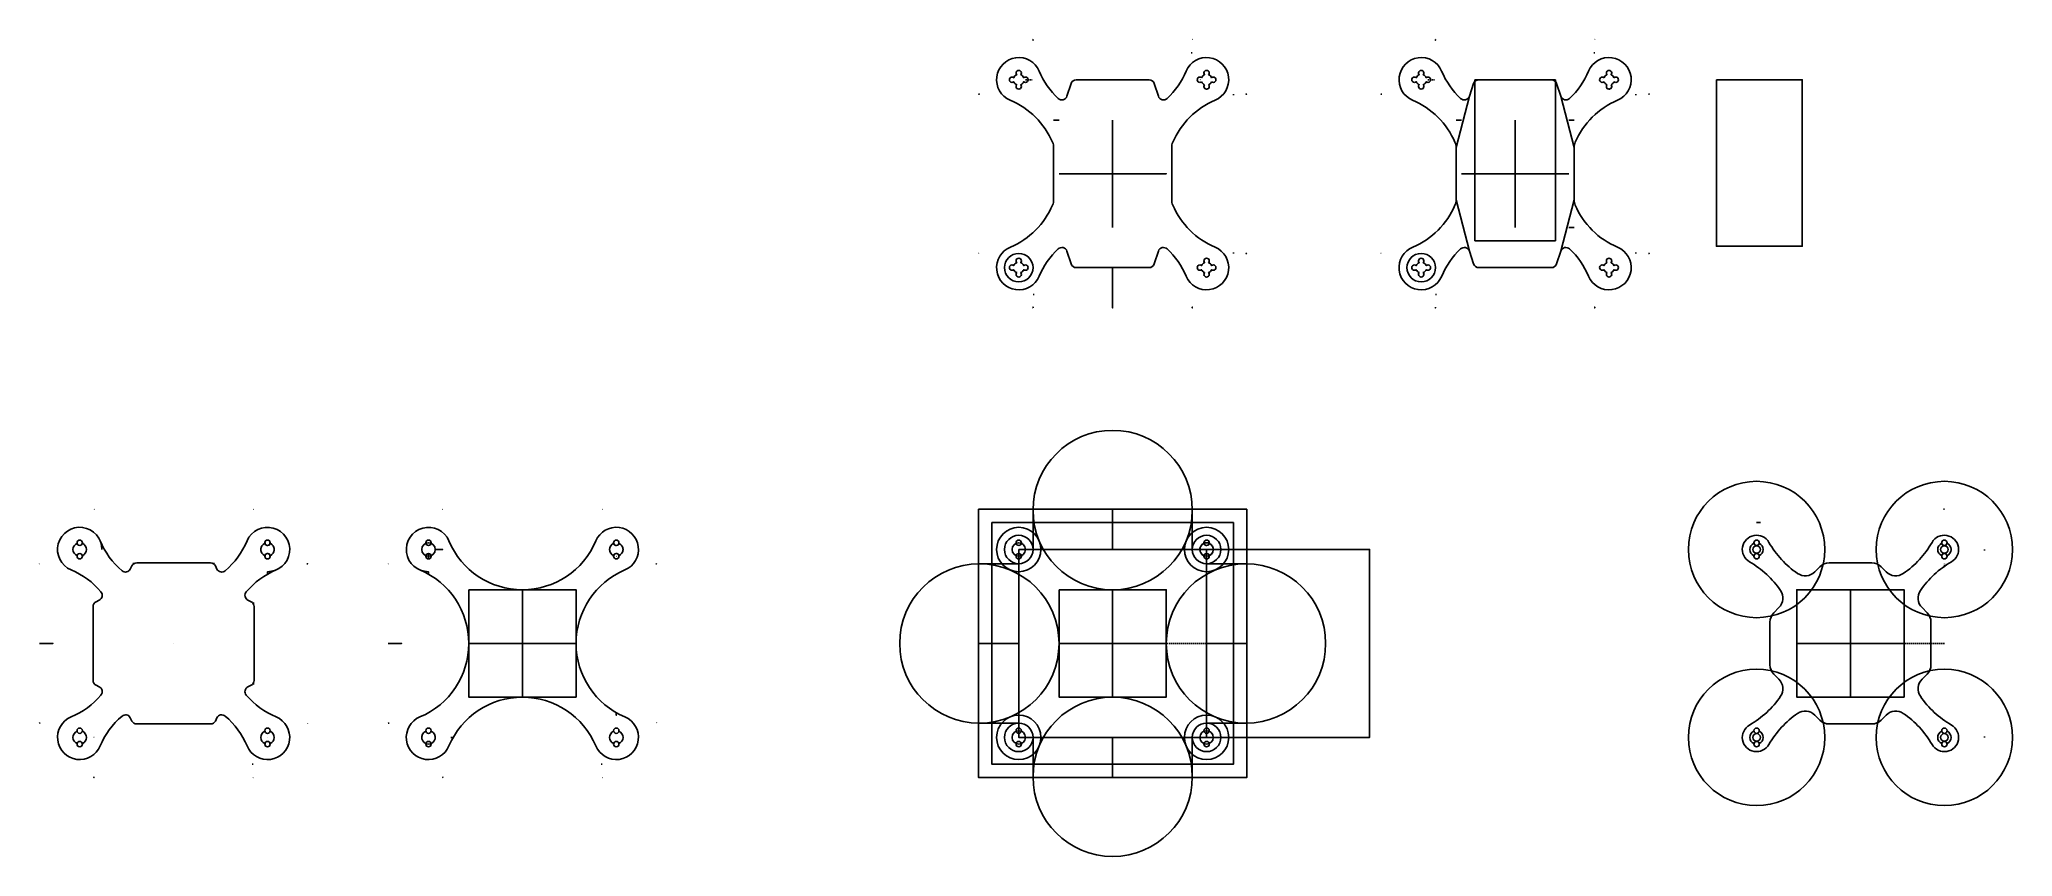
# Model space of a CAD drawing. Header units: millimetres. Extents: x -300 to 435, y -29 to 275.
import ezdxf

# ---------------------------------------------------------------- set-up
doc = ezdxf.new("R2010")
doc.units = ezdxf.units.MM
doc.linetypes.add('DASHED', pattern=[0.75, 0.5, -0.25])
doc.layers.get('0').update_dxf_attribs({"linetype": 'CONTINUOUS'})

msp = doc.modelspace()

# ---------------------------------------------------------------- linework, layer by layer
for p, q in [((70.31128874149275, 275), (70.31292073122664, 275)), ((220.31128874149275, 275), (220.31292073122665, 275)), ((129.3161314454237, 270), (129.68871125850725, 270)), ((279.31613144542376, 270), (279.6887112585073, 270)), ((82.95396541776353, 253.86189318221213), (84.54415260910537, 258.6324554493352)), ((86.44151923277255, 260), (100.00000072643178, 260)), ((86.44151923277255, 260), (100, 260)), ((115.45584977841871, 258.6324553369502), (117.04603609586741, 253.86189474960577)), ((132.49999795109002, 260), (132.49999795109002, 260)), ((232.95396541776356, 253.86189318221213), (234.54415260910537, 258.6324554493352)), ((250.00000117503123, 260), (235.00000117503123, 260)), ((235.00000117503123, 260), (235.00000117503123, 200)), ((236.44151923277258, 260), (263.55848311728994, 260.00000000000006)), ((250.00000117503123, 260), (265.00000117503123, 260)), ((265.00000117503123, 260), (265.00000117503123, 200)), ((265.4558497784187, 258.6324553369502), (267.0460360958674, 253.86189474960577)), ((282.49999795109005, 260), (282.49999795109005, 260)), ((50, 254.6870792535391), (50, 254.68871125850725)), ((145, 254.68871125850725), (145, 254.3161314454237)), ((150, 254.68871125850725), (150, 254.6870792687734)), ((200.31129019435613, 254.68871125850725), (200, 254.68871125850725)), ((295, 254.68871125850725), (295, 254.3161314454237)), ((300, 254.68871125850725), (300, 254.6870792687734)), ((80.00000145286347, 245.0000005239177), (78.00000116229057, 245.0000005239177)), ((100.00000145286347, 245.0000005239177), (100.00000145286347, 205.0000005239177)), ((230.0000014528635, 245.0000005239177), (228.00000116229057, 245.0000005239177)), ((250.0000014528635, 245.0000005239177), (250.0000014528635, 205.0000005239177)), ((270.0000014528635, 245.0000005239177), (272.00000181794167, 245.0000005239177)), ((78.00000116229057, 234.7342107137393), (78.00000116229057, 215.2657892862606)), ((122.00000181794167, 234.73421427376306), (122.00000181794167, 215.26578572623694)), ((228.00000116229057, 234.7342107137393), (228.00000116229057, 215.2657892862606)), ((272.00000181794167, 234.73421427376306), (272.00000181794167, 215.26578572623694)), ((80.00000145286347, 225.0000005239177), (120.00000145286347, 225.0000005239177)), ((120.00000145286347, 225.0000005239177), (80.00000145286347, 225.0000005239177)), ((120.00000145286347, 224.9907119815916), (120.00000145286347, 225.0092880184084)), ((230.0000014528635, 225.0000005239177), (270.0000014528635, 225.0000005239177)), ((235.00000117503123, 200), (250.00000117503123, 200)), ((265.00000117503123, 200), (250.00000117503123, 200)), ((272.00000181794167, 205.00000305473804), (270.0000014528635, 205.00000305473804)), ((82.95396541776353, 196.13810681778787), (84.54415260910537, 191.36754455066477)), ((115.45584977841871, 191.36754466304978), (117.04603609586741, 196.13810525039423)), ((145, 195.68386855457624), (145, 195.31128874149275)), ((150, 195.3129207312266), (150, 195.31128874149275)), ((232.95396541776356, 196.13810681778787), (234.54415260910537, 191.36754455066477)), ((265.4558497784187, 191.36754466304978), (267.0460360958674, 196.13810525039423)), ((295, 195.68386855457624), (295, 195.31128874149275)), ((300, 195.31128874149275), (300, 195.3129207312266)), ((113.55848311728991, 189.99999999999997), (86.44151923277255, 190)), ((236.44151923277258, 190), (250, 190)), ((263.55848311728994, 189.99999999999997), (250, 190)), ((70.68386855457625, 179.99999999999997), (70.31129018669957, 179.99999999999997)), ((220.68386855457624, 179.99999999999997), (220.31129018669958, 179.99999999999997)), ((70.31292218409007, 175), (70.31129018669957, 175)), ((129.6887112661639, 175), (129.688711266164, 175.3112894679245)), ((220.31292218409007, 175), (220.31129018669958, 175)), ((279.6887112661639, 175), (279.68871126616403, 175.3112894679245)), ((409.6410161513776, 100), (410, 100)), ((340, 95), (341.45898033750314, 95)), ((410, 88.5), (410, 88.5)), ((-275.80056824154394, 84.99999979330381), (-275.800413519074, 84.99999979330381)), ((135, 85), (65, 85)), ((65, 85), (135, 85)), ((65, 15), (65, 85)), ((65, 85), (135, 85)), ((410, 86.5), (410, 86.5)), ((425, 85), (425, 84.64101615137753)), ((-266.1471776665495, 77.6989586553542), (-265.5494483710222, 78.89442351461756)), ((-264.99666298905845, 80.00000007544023), (-264.99666298905845, 79.572300552336)), ((-249.99666298905848, 80.00000007544023), (-263.76059211311593, 80.00000007544023)), ((-236.23275024911834, 80.00000007544024), (-249.99666298905848, 80.00000007544023)), ((-234.99666298905848, 79.57228767175256), (-234.99666298905848, 80.00000007544024)), ((-234.4438833874114, 78.89440230659059), (-233.85041489810388, 77.70742392369445)), ((-214.99978880453716, 75.79677556590627), (-214.99978880453716, 76.72891980594747)), ((-200.00000011065768, 79.68871105598265), (-200.00000011065768, 79.68714725453897)), ((-154.99999999999997, 75.80041434621926), (-154.99999999999997, 76.73138998268752)), ((-70.31128874149275, 79.68871125850725), (-70, 79.68871125850724)), ((365.0000000049664, 80.00000117501759), (365.00000000496647, 79.55089970131569)), ((385.0000057349017, 79.55089978050923), (385.0000057349016, 80.00000117501754)), ((-119.99999927356822, 70), (-119.99999927356822, 30)), ((100.00000072643178, 70), (100.00000072643178, 30)), ((365, 70.0000000000716), (385.00000573694706, 70.0000000000716)), ((-279.9999949833389, 49.999523220832565), (-279.99999498333887, 63.76393276824929)), ((-278.8944222843381, 65.55278709524954), (-277.7017707368817, 66.14911296064997)), ((-221.0988883453882, 65.5528741294565), (-222.2915443799825, 66.1492150297627)), ((-219.99333099477815, 65.00008351197806), (-220.42101885091486, 65.00008351197806)), ((-219.9933309947781, 49.999523220832685), (-219.99333099477806, 63.764027476735166)), ((355, 40), (355, 59.999999999999986)), ((395.0000058866682, 40.00000000011384), (395.0000058866683, 60.000000522347314)), ((-279.9999949833391, 36.236066196184), (-279.9999949833389, 49.999523220832565)), ((-219.9933309947782, 36.23671055984528), (-219.9933309947781, 49.999523220832685)), ((-139.99999854713653, 50), (-100, 50)), ((80.00000145286347, 50), (120, 50)), ((-278.8944224837709, 34.44721196890014), (-277.7017699020326, 33.8508854201531)), ((-221.09891599159693, 34.447850083988044), (-222.29185319791895, 33.85139164042159)), ((-220.42103564140493, 35.00063316673386), (-219.99333099477826, 35.00063316673386)), ((365.00000543892384, 30.000000447034836), (385.00000573694706, 30.000000447034836)), ((-266.14957558518233, 22.297529115674717), (-265.55308614328504, 21.10455980223537)), ((-234.44924539062066, 21.104693932329404), (-233.85283272656517, 22.297531914913865)), ((-85, 24.199586480925987), (-85, 23.26861001731249)), ((-299.68870953308385, 20.311287323127583), (-300.0000000021207, 20.311287323127477)), ((-249.99666298905845, 19.999046366225173), (-263.76422684026664, 19.998992733525686)), ((-236.23809380456632, 19.999113532353384), (-249.99666298905845, 19.999046366225173)), ((-214.9997888045374, 14.999999793305662), (-214.99978880453742, 15.000197645396)), ((-169.6887098056439, 20.31128874149257), (-170, 20.311288741492575)), ((-146.73138875434077, 15), (-145.80041237030503, 15)), ((365.0000054406098, 20.000000299980698), (365.0000054406098, 20.449101694349242)), ((425, 15.358983848622456), (425, 15)), ((-279.6870753230618, 4.176648144228347e-06), (-279.68870984294495, 4.1766481442283475e-06)), ((-220.31128874149275, 5), (-220.68386844762574, 5)), ((-149.68870980564378, 0), (-149.6887098056438, 0.31128946792447154)), ((-90.31128874149275, 5), (-90.68386844762577, 5))]:
    msp.add_line(p, q)
at = {"linetype": 'DASHED'}
for p, q in [((67.50000029057273, 260), (70.00000000000001, 260)), ((217.50000029057276, 260), (220.00000000000003, 260)), ((86.44151923277255, 190), (113.55848311728991, 189.99999999999997)), ((-155, 83.49999970942734), (-155, 81.49999970942736)), ((-152.49999970942727, 85), (-150, 85)), ((-85.00000000000003, 82.5000005268612), (-85.00000000000003, 82.5000005268612)), ((65, 85), (65, 15)), ((65, 85), (70.00000000000001, 85)), ((135, 50), (135, 85)), ((-214.99978880453716, 75.79677556590627), (-214.99978880453716, 76.72891980594747)), ((-154.99999999999997, 76.73138998268752), (-154.99999999999997, 75.80041434621926)), ((410.00000001455334, 78.72281317085898), (410.0000000145609, 79.68871125850724)), ((-250, 49.999523220832685), (-249.99666298905845, 49.999523220832685)), ((-120, 50), (-100, 50)), ((100, 50), (135, 50)), ((135, 15), (135, 50)), ((375, 49.99999999992851), (410, 49.99999999965561)), ((-85, 23.26861001731249), (-85, 24.199586480925987)), ((65, 15), (135, 15))]:
    msp.add_line(p, q, dxfattribs=at)
for points in [[(70.31292073122664, 275), (70.31128874149275, 275), (70.31128874149277, 274.6887112585073, -0.0026213259626064896)], [(220.31128874149275, 275), (220.31128874149283, 274.6887112585073, -0.0026213259626064896), (220.31292073122665, 275)], [(228.00000116229057, 234.7342107137393, 0.10166860645912416), (227.59495768520677, 236.70559970440303, 0.19443631062630864), (211.8002163810036, 252.3756117353585, -1.48909172360636), (222.6243881517081, 263.19978388809216, 0.10538670577247174), (229.68828655817867, 253.03567744685978, 0.5471116422777582), (232.95396541776356, 253.86189318221213)], [(288.1997838880921, 252.37561184829192, 1.4890916952176283), (277.37561184829195, 263.1997838880921, -0.1053866863571565), (270.3117151049519, 253.03567900696595, -0.5471116864681047), (267.0460360958674, 253.86189474960577), (272.0000018179417, 234.73421427376306, -0.10166864609140969), (272.4050456043508, 236.70560398540883, -0.19443626075940731)], [(65.75993578147806, 261.850000998159, 2.171238486512829), (64.24006640750191, 261.8500007037369, 0.2004402149264898), (63.150000828263956, 260.75993373498227, 2.1712454439496964), (63.15000117087051, 259.24006752663837, 0.20044018339213798), (64.24006701720954, 258.15000114147745, 2.171244317075494), (65.75993373828021, 258.1500002582144, 0.20044007679845238), (66.85000054008927, 259.24006461807556, 2.171236673345599), (66.85000117711952, 260.75993592679856, 0.20044000758434086)], [(216.85000117711954, 260.75993592679856, 0.2004400075843397), (215.75993578147808, 261.850000998159, 2.1712384865128125), (214.24006640750193, 261.8500007037369, 0.20044021492648934), (213.15000082826398, 260.75993373498227, 2.1712454439496773), (213.15000117087052, 259.24006752663837, 0.20044018339213748), (214.24006701720955, 258.15000114147745, 2.171244317075479), (215.75993373828024, 258.1500002582144, 0.2004400767984503), (216.85000054008927, 259.24006461807556, 2.1712366733456183)], [(50, 254.68871125850725), (50.00000000000028, 254.6870792535391, -0.0026213381975007245), (50.31129019435612, 254.68871125850725)], [(150, 254.68871125850725), (150, 254.6870792687734, 0.002621325962606532), (149.68871125850725, 254.68871125850725)], [(299.6887112585073, 254.68871125850725), (300, 254.68871125850725), (300, 254.6870792687734, 0.002621325962606532)], [(120.00000145286347, 225.0000005239177), (120.00000145286347, 225.0092880184084, 0.00015642340542815078), (120.00000145286347, 224.9907119815916)], [(229.68828655817867, 196.96432255314022, 0.10533972316540575), (222.62652403751477, 186.80530413743938, -1.5032551898647168), (211.93187124734317, 197.6800133202451, 0.19318758353357657), (227.5949576852068, 213.29440029559686, 0.10166860645911927), (228.00000116229057, 215.2657892862606), (232.95396541776356, 196.13810681778787, 0.5471116422777582)], [(270.3117151049519, 196.964320993034, 0.5471116864681047), (267.0460360958674, 196.13810525039423), (272.00000181794167, 215.26578572623694, 0.1016686460913923), (272.40504560435085, 213.29439601459114, 0.19443626075940693), (288.1997838880921, 197.62438815170805, -1.4890916952176259), (277.37561184829195, 186.8002161119079, 0.10538668994624298)], [(64.24006617006745, 188.15000044163202, 2.171240593368444), (65.75993458542179, 188.1499995583676, 0.2004401757072679), (66.85000117711725, 189.24006512103875, 2.1712366733541653), (66.850000540087, 190.75993642975786, 0.2004399577203146), (65.75993458542305, 191.85000044163212, 2.171240593366574), (64.24006617006594, 191.8499995583676, 0.20044006431385294), (63.15000117087318, 190.75993352119474, 2.1712454439597253), (63.150000828266634, 189.24006731285542, 0.20044018155174048)], [(79.68828655817865, 196.96432255314022, 0.10533972316540567), (72.62652442601824, 186.8053039743083, -0.10533972252016491)], [(127.37561184829192, 186.8002161119079, 0.10538668635715694), (120.31171515684971, 196.96432104835907, -0.10538668994624299)], [(135.75993420767853, 191.85, 2.171240593367272), (134.24006579232147, 191.85, 0.20044019224093948), (133.14999978579561, 190.75993368621812, 2.17124629384819), (133.14999914876847, 189.2400678645774, 0.20044041022741377), (134.24006579232056, 188.14999999999895, 2.171240593363275), (135.75993420767944, 188.14999999999895, 0.20044028863266047), (136.850000495894, 189.24006699952972, 2.17123912753026), (136.849999230142, 190.75993608184228, 0.20043985550162036)], [(150, 195.31128874149275), (149.99999999999997, 195.31292073122657, -0.0026213259626064896), (149.68871125850725, 195.31128874149272)], [(214.24006617006745, 188.15000044163202, 2.171240593368462), (215.75993458542177, 188.1499995583676, 0.2004401757072698), (216.85000117711726, 189.24006512103875, 2.1712366733541844), (216.850000540087, 190.75993642975786, 0.20043995772031353), (215.75993458542308, 191.85000044163212, 2.171240593366583), (214.24006617006597, 191.8499995583676, 0.20044006431385503), (213.1500011708732, 190.75993352119474, 2.1712454439596858), (213.15000082826663, 189.24006731285542, 0.20044018155174156)], [(284.2400657923215, 191.85, 0.20044019224094078), (283.14999978579567, 190.75993368621812, 2.171246293848152), (283.14999914876853, 189.2400678645774, 0.2004404102274129), (284.2400657923206, 188.14999999999895, 2.171240593363275), (285.7599342076794, 188.14999999999895, 0.20044028863266047), (286.850000495894, 189.24006699952972, 2.17123912753026), (286.84999923014203, 190.75993608184228, 0.20043985550161994), (285.75993420767855, 191.85, 2.171240593367272)], [(299.6887112585073, 195.31128874149272, 0.002621325962606532), (300, 195.3129207312266), (300, 195.31128874149275)], [(70.31292218409007, 175), (70.31129018669957, 175), (70.31129018669957, 175.32055225347662, 0.0026993319835903716)], [(129.6870792687734, 175), (129.6887112661639, 175), (129.6870792687734, 175, 0.0026213321435224275), (129.68871125850725, 175.31128946792467, -0.0026213320797205935)], [(220.31129018669958, 175.32055225347662, 0.0026993319835903716), (220.31292218409007, 175), (220.31129018669958, 175)], [(279.68707926877346, 175, 0.0026213321435224275), (279.6887112585073, 175.31128946792495, -0.002621332079723258), (279.68707926877346, 175), (279.6887112661639, 175)], [(405.38850997538566, 12.364862843077542, 1.3092503865873661), (412.63513715557417, 19.61149002225485, -0.11405171632667013), (401.0620894472554, 30.312508215845458, -0.36016428110169907), (401.6605418029568, 36.66053998507918), (403.53553486910516, 38.53553407100729, 0.19891229670418642), (405.00000000171167, 42.07106701547906), (405.00000000171167, 57.92893364882033, 0.19891228411850695), (403.53553504031925, 61.46446642207796), (401.6605420127461, 63.339460651030215, -0.360164273321294), (401.0620898869795, 69.68749233536143, -0.11405171115927244), (412.63513718719827, 80.38850992240302, 1.309250376778049), (405.3885100372335, 87.6351371215809, -0.11405168523451803), (394.6874953742267, 76.06209180254166, -0.3601643926545714), (388.33946213497086, 76.66054477429387), (386.46447182902847, 78.53553508060378, 0.19891236740512538), (382.9289379227492, 80.00000117501756), (367.0710679911363, 80.00000117501756, 0.19891238284612892), (363.53553387479957, 78.53553487054617), (361.6605417197986, 76.66054249237891, -0.36016436794696044), (355.31250887775, 76.06208889742521, -0.11405172247218064), (344.6114899565703, 87.6351371180402, 1.3092503690698476), (337.3648628424893, 80.38850997435608, -0.11405172731413572), (348.9379114110343, 69.68749052487732, -0.36016434572146944), (348.3394579725336, 63.33945797253354), (346.46446609406735, 61.464466094067134, 0.19891236737966392), (345.00000000000006, 57.928932188134354), (345.00000000000006, 42.0710686520217, 0.1989124419288445), (346.4644671082258, 38.53553373193081), (348.33945773405725, 36.660544181771016, -0.3601644137533586), (348.9379123159967, 30.31251080529347, -0.11405173895520872), (337.3648628424892, 19.611490025643924, 1.3092503562027689), (344.61149012466905, 12.364862785903403, -0.11405176226780914), (355.3125135392583, 23.93791404487424, -0.36016430679235595), (361.66054552179185, 23.33946021875251), (363.53553934654684, 21.464466394023486, 0.19891236737785573), (367.071073252455, 20.000000299980734), (382.92893792588916, 20.00000029998073, 0.19891236738145882), (386.46447183184654, 21.46446639407259), (388.33946120965237, 23.339455771904415, -0.3601643825781213), (394.6874943014711, 23.93790884342205, -0.11405169427154606)], [(-200.3112860055934, 79.68871105598265), (-200.00000011065768, 79.68871105598265), (-200.00000011065768, 79.68714725453897, 0.002621361569406077)], [(-279.688709842945, 14.999799522216605), (-279.6887098429452, 15.000197645411282, -1.87394817996187e-05)], [(-279.688709842945, 0.31152786259102977, 0.002623409884721332), (-279.6870753230618, 4.176648144228347e-06), (-279.68870984294495, 4.1766481442283475e-06)]]:
    msp.add_lwpolyline(points, format="xyb", close=True)
for points in [[(129.68707926877335, 275), (129.68871125850725, 275)], [(279.68707926877335, 275), (279.6887112585073, 275)], [(100, 260), (113.55848311728991, 260.00000000000006), (86.44151923277255, 260), (113.55848311728991, 260.00000000000006), (86.44151923277255, 260), (113.55848311728991, 260.00000000000006)], [(132.49999795109002, 260), (132.49999895109002, 260)], [(132.49999795109002, 260), (132.49999795109002, 260)], [(325, 260), (357, 260), (357, 198), (325, 198)], [(200, 254.68871125850725), (200, 254.6870792535391)], [(50, 195.31128874149258), (50, 195.31292074646075)], [(200, 195.31128874149258), (200, 195.31292074646075)], [(100, 190), (100, 175), (100, 190), (113.55848311728991, 189.99999999999997), (86.44151923277255, 190)], [(-279.6887112585073, 100), (-279.68707926877335, 100)], [(-220.31292073122657, 100), (-220.31128874149275, 100)], [(-149.6870792687734, 100), (-149.68871125850725, 100)], [(-90.3129207312266, 100), (-90.31128874149275, 100)], [(50, 100), (150, 100), (150, 0), (50, 0)], [(129.68871125850725, 85), (100, 85), (100, 100), (100, 85), (70.31128874149275, 85), (70.31128874149275, 100), (100, 100), (129.68871125850725, 100)], [(55, 95), (145, 95), (145, 5), (55, 5)], [(-275.80056824154394, 84.99999979330381), (-275.800413519074, 84.99999979330381)], [(-275.80056824154394, 84.99999979330381), (-275.800413519074, 84.99999979330381)], [(-155, 81.49999970942736), (-155, 83.49999970942734)], [(-149.68871125850725, 85), (-152.49999970942727, 85)], [(-152.49999970942727, 85), (-149.68871125850725, 85)], [(-85.00000000000003, 82.5000005268612), (-84.99999900000005, 82.5000005268612)], [(65, 85), (135, 85), (135, 15), (65, 15)], [(135, 85), (195.7848566869993, 85), (195.7848566869993, 15), (135, 15)], [(-300.0000000021207, 79.68871125850725), (-300.0000000021207, 79.68707925353912)], [(-214.99978880453716, 75.79677556590627), (-214.99978880453716, 76.72891980594747)], [(-170, 79.68871125850725), (-170, 79.68707925353912)], [(-154.99999999999997, 75.80041434621926), (-154.99999999999997, 76.73138998268752)], [(-70, 79.68871125850724), (-70, 79.6870792687734)], [(65, 20.311288741492575), (50, 20.311288741492575), (50, 50), (65, 50), (65, 79.68871125850725), (50, 79.68871125850725), (50, 50), (65, 50)], [(135, 79.68871125850724), (150, 79.68871125850724), (150, 50), (135, 50), (135, 20.311288741492746), (150, 20.311288741492746), (150, 50), (135, 50)], [(-139.99999854713653, 70), (-100, 70), (-100, 30), (-139.99999854713653, 30)], [(80.00000145286347, 70), (120, 70), (120, 30), (80.00000145286347, 30)], [(375, 49.99999999992851), (355, 49.99999999992851), (355, 70.0000000000716), (375, 70.0000000000716)], [(375, 49.99999999992851), (395.0000058866682, 49.99999999992851), (395.0000058866682, 70.00000104476611), (375, 70.00000104476611)], [(-300.0000000021207, 50), (-295, 50)], [(-170, 50), (-165, 50)], [(375, 49.99999999992851), (355.00000528991217, 49.99999999992851), (355.0000052899122, 30.000000447034836), (375, 30.000000447034836)], [(375, 49.99999999992851), (395.00000588671696, 49.99999999992851), (395.00000588671696, 30.000000446276577), (375, 30.000000446276577)], [(-85, 24.199586480925987), (-85, 23.26861001731249)], [(-300.0000000021207, 20.311287323127477), (-300.0000000021207, 20.312919330706208)], [(-200.00000011065768, 20.313050188331903), (-200.00000011065768, 20.311288741492746)], [(-170, 20.311288741492575), (-170, 20.312920746460705)], [(-70, 20.311288741492746), (-70, 20.312920731226612)], [(70.3112901943562, 15), (100, 15), (100, 0), (100, 15), (129.68871125850725, 15), (129.68871125850725, 0), (100, 0), (70.3112901943562, 0)], [(-220.31128874149275, 4.176648144228347e-06), (-220.31530735556348, 4.176648144228344e-06)], [(-149.6870778082529, 0), (-149.68870980564378, 0)], [(-90.31292073888365, 0), (-90.31128874149275, 0)]]:
    msp.add_lwpolyline(points, close=True)
for centre, radius in [((65.00000145286346, 190.00000000000003), 5.311288733836115), ((215.00000145286347, 190.00000000000003), 5.311288733836115), ((100, 99.68871125850725), 29.688711258507254), ((340.0000000207121, 84.9999999209787), 25.4), ((410.0000000207121, 84.99999992377741), 25.400000000000034), ((-284.9999982804994, 87.5000000838763), 1.0000000000000033), ((-214.99978796853475, 87.49999926644432), 1.0000020265587724), ((-154.99999903142492, 87.50000029057253), 1.0000000000000033), ((-85, 87.49999947313718), 1.0000020265587724), ((65, 85), 8.268610017312486), ((65, 85), 5.3112887414927465), ((65.00000096857508, 87.50000029057253), 1.0000000000000033), ((135, 85), 8.268610017312493), ((135, 85), 5.3112887414927545), ((135, 87.49999947313718), 1.0000020265587724), ((340.00000020557593, 87.50000150735045), 1.0000000000000033), ((410, 87.5), 1.0000020265587724), ((-284.9999992492132, 82.49999950273093), 1.0000000000000022), ((-214.99978880453716, 82.50000032016686), 0.9999999999999936), ((-155, 85), 2.500000290572731), ((-155, 82.49999970942736), 1.0000000000000022), ((-85.00000000000003, 82.5000005268612), 0.9999999999999936), ((65, 85), 2.500000290572731), ((65, 82.49999970942736), 1.0000000000000022), ((135, 85), 2.500002048909985), ((134.99999999999997, 82.5000005268612), 0.9999999999999936), ((340.00000002071215, 84.99999992097896), 1.3999999999999964), ((340.0000008087408, 82.50000153592723), 1.0000000000000022), ((410, 85), 1.4000000000000001), ((410.00000201165676, 82.5000012293458), 0.9999999999999936), ((50.31129019435612, 49.999999999999915), 29.68871125850734), ((149.68871125850725, 50), 29.68871125850725), ((340.00000012857265, 15.000000044980233), 25.400000000000013), ((409.9999999993873, 14.999999998620904), 25.40000000000001), ((100.00000072643174, 0.3112894679244693), 29.688710532075525), ((65.00000145286346, 15.000000000000032), 8.26860979279577), ((135, 15), 8.26861001731249), ((-284.99999924921565, 17.49999858163479), 0.9999999999999982), ((-214.99978880453716, 17.500197645396014), 0.9999999999999998), ((-155, 17.49999999999958), 0.9999999999999982), ((-85, 17.499999999999996), 0.9999999999999998), ((65.00000145286346, 15.000000000000032), 5.3112887414927465), ((65.00000145286346, 15.000000000000032), 2.4999999999999973), ((65, 17.49999999999958), 0.9999999999999982), ((135, 15), 5.3112887414927465), ((135, 15), 2.4999999999999982), ((135, 17.499999999999996), 0.9999999999999998), ((340.00000012857265, 15.000000044980233), 1.3999995884725318), ((340.0000000025856, 17.500000060373214), 0.9999999999999982), ((409.9999999993873, 14.999999998620904), 1.399999999999996), ((409.9999999994271, 17.49999999877965), 0.9999999999999998), ((-285.00000002116315, 12.499998581635296), 0.9999999999999976), ((-214.99979125683018, 12.500197645397215), 1.0000000000000049), ((-154.99999999999983, 12.50000000000043), 0.9999999999999976), ((-85, 12.500000000000002), 1.0000000000000049), ((65.00000000000016, 12.50000000000043), 0.9999999999999976), ((135, 12.500000000000002), 1.0000000000000049), ((339.9999980090599, 12.499999981616261), 0.9999999999999976), ((409.99999999941053, 12.499999998462135), 1.0000000000000049)]:
    msp.add_circle(centre, radius)
for centre, radius in [((-214.99978796853475, 87.49999926644432), 0.9999999999999976), ((-85, 87.49999947313718), 0.9999999999999976), ((135, 87.49999947313718), 0.9999999999999976), ((410, 87.5), 0.9999999999999976), ((-214.99978880453716, 82.50000032016686), 0.9999999999999962), ((-85.00000000000003, 82.5000005268612), 0.9999999999999962), ((135, 85), 2.4999994731387964), ((134.99999999999997, 82.5000005268612), 0.9999999999999962), ((410.00000201165676, 82.5000012293458), 0.9999999999999962)]:
    msp.add_circle(centre, radius, dxfattribs=at)
for centre, radius, start, end in [((65, 260), 8.268610017312524, 22.766695046167627, 247.2333069760338), ((135, 260), 8.268610017312477, -67.23330495383264, 157.23330495383277), ((100, 274.6887112585073), 29.688711258507215, 202.76669504616737, 226.83072330131407), ((86.44151923277255, 258), 1.999999999999993, 90, 161.56505367436674), ((113.55848311728985, 258.00000000000006), 2.0000000000000053, 18.434942931882283, 89.99999999999838), ((100, 274.6887112585073), 29.688711258507222, 313.1692810994716, 337.23330495383254), ((132.49999795109002, 260), 1.0000000000000104, 49.458307826550325, 310.54174020264526), ((135, 260.0000010478354), 2.0000000000012594, 112.3317369952988, 157.66841916998996), ((135, 260.0000010478354), 2.0000000000002367, 202.33162885920706, 247.66836520338154), ((135, 262.49999947313717), 1.0000020265587692, -40.54147581856157, 220.54147581856154), ((134.99999999999997, 257.5000005268612), 0.9999999999999849, -220.54163094014686, 40.54163094014687), ((135, 260.0000010478354), 1.9999999999997509, 292.331634796617, 337.66829694656866), ((135, 260.0000010478354), 1.9999999999997498, 22.33160762120187, 67.6682630047012), ((137.4999994731386, 259.99999896582756), 1.0000000000038158, -130.54162019452644, 130.5415247622998), ((236.44151923277258, 258), 1.999999999999993, 90, 161.565053674367), ((263.5584831172899, 258.00000000000006), 2.0000000000000053, 18.434942931882382, 89.99999999999838), ((282.49999795109005, 260), 1.0000000000000058, 49.45830782608367, 310.54174020311194), ((285, 260.0000010478354), 1.9999999999958002, 112.33173699524777, 157.6684191700623), ((285, 260.0000010478354), 1.9999999999924745, 202.33162885913472, 247.66836520329326), ((285, 262.49999947313717), 1.0000020265587748, -40.541475818890774, 220.54147581889077), ((285, 257.5000005268612), 1.0000000000052292, -220.5416309404867, 40.54163094048668), ((285, 260.0000010478354), 1.9999999999924765, 292.33163479670674, 337.6682969468189), ((285, 260.0000010478354), 1.9999999999854348, 22.331607620953147, 67.66826300475222), ((287.4999994731386, 259.99999896582756), 0.9999999999999952, -130.54162019546348, 130.54152476323466), ((50.31129019435612, 224.99999999999994), 29.688711258507347, 23.220939792893844, 67.23330697603375), ((81.05659879409635, 254.49434863154735), 1.9999999999999862, 226.83072330131327, 341.56505367436677), ((118.94340275699622, 254.49435008655598), 1.999999999999983, 198.4349429318842, 313.16928109947213), ((149.68871125850725, 225), 29.688711258507258, 112.76669504616741, 156.7790512169815), ((200.31129019435613, 224.99999999999994), 29.688711258507325, 90, 90.60076508554079), ((73.00000116229057, 234.7342107137393), 5, 0, 23.220939792894036), ((127.00000181794167, 234.73421427376306), 4.999999999999984, 156.77905121698183, 180), ((299.6887112585073, 225), 29.688711258507222, 179.98207519824567, 180.01792480175436), ((50.31129019435612, 224.99999999999994), 29.68871125850736, 293.04251928080106, 336.7790602071061), ((73.00000116229036, 215.2657892862606), 5.000000000000215, -23.220939792892995, 0), ((127.00000181794258, 215.26578572623708), 5.000000000000906, 180, 203.22094878301576), ((149.68871125850725, 225), 29.688711258507258, 203.2209487830185, 247.23330495383263), ((65.00085868649654, 190.00204303398348), 8.268610017312332, 111.78725099068872, 337.25618555054666), ((81.05659879409635, 195.50565136845265), 2.000000000000002, 18.434946325633252, 133.16927669868673), ((86.44151923277255, 192), 2.000000000000002, 198.43494632563323, 270), ((113.55848311728985, 191.99999999999994), 1.999999999999993, 270.0000000000016, 341.5650570681177), ((118.94340275699622, 195.50564991344402), 1.9999999999999853, 46.83071890052786, 161.5650570681158), ((135, 190), 8.268610017312477, -157.23330495383266, 67.23330495383264), ((250.00000072643175, 175.31128946792447), 29.688711225687477, 133.1692786803013, 157.2226573921039), ((236.44151923277258, 192), 2.000000000000019, 198.43494632563298, 270), ((263.5584831172899, 191.99999999999994), 1.999999999999993, 270.0000000000016, 341.56505706811765), ((250, 175.31128874149275), 29.688711258507293, 22.766695046167378, 46.83071890052828), ((100.00000072643174, 175.31128946792447), 29.68871053973217, 180, 180.6007636980795), ((250.00000072643175, 175.31128946792447), 29.68871053973217, 180, 180.6007636980795), ((-284.9999992492155, 84.9999997933046), 8.26861001731249, 0, 247.23330707616816), ((-214.99978880453716, 84.99999979330495), 8.271079987357481, -90, 157.23386977962275), ((-155, 85), 8.268610017312477, 22.766695046167428, 270.0000000000002), ((-85, 85), 8.268610017312493, -67.2333049538326, 157.23330495383257), ((-284.9999992492155, 84.9999997933046), 2.500000290573664, 113.07389314543649, 246.92608465320365), ((-284.9999992492155, 84.9999997933046), 2.5000002905736625, -66.92608465310349, 66.9260624518974), ((-249.995275139085, 99.68978280841604), 29.693482064838634, 202.765074414194, 229.62156248126718), ((-249.99527513908504, 99.68978280841603), 29.682494172609978, 310.3786729166704, 337.2278683196376), ((-214.99978880453716, 84.99999979330566), 2.5000020489099732, 113.07389178524718, 246.92608905494131), ((-214.99978880453716, 84.99999979330566), 2.499999473138794, -66.92607700494517, 66.92606989521705), ((-120, 99.68871125850725), 29.688711258507258, 202.76669504616737, 337.23330495383266), ((-85, 85), 2.500002048909988, 113.07391094512931, 246.92608905485167), ((-85, 85), 2.5000020489099883, -66.92608905485301, 66.92608905487069), ((340.00000002071215, 84.99999992097896), 2.4999993366692177, 113.07390951066104, 246.92608933647264), ((340.0000000207121, 84.9999999209787), 2.4999987244722193, -66.92605035189133, 66.9260791518813), ((410, 85), 2.500002048909988, 113.0739084804164, 246.92613187229733), ((410, 85), 2.499998770655013, -66.92602432830242, 66.92608193436931), ((-299.68870955562517, 49.99999918746919), 29.68871144869855, 40.379252105248916, 67.23330650947422), ((-267.9360339244557, 78.59338209453158), 2.0000000000000027, 229.62156248126573, 333.43506899116346), ((-263.76059211311593, 78.00000007544021), 2.0000000000000107, 90, 153.43506899116488), ((-236.23275024911834, 78.00000007544024), 1.999999999999976, 26.564251732996393, 90), ((-232.06154803639694, 78.60182615484483), 1.999999999999988, 206.5642517329971, 310.3786729166691), ((-200.30471595228704, 50.00009872143589), 29.688612334545756, 112.77560680681488, 139.62058743224844), ((-169.6887098056439, 49.999999999999915), 29.68871125850734, -67.23330495383235, 67.23330697603376), ((-70.31128874149275, 50), 29.68871125850724, 112.7666950461674, 247.23330495383263), ((-70.31128874149275, 50), 29.68871125850725, 89.39923771847168, 90), ((-278.5961980378808, 67.9379672876502), 1.9999999999999976, -63.434945299723424, 40.379252105249165), ((-221.39710173059282, 67.93806168248358), 1.9999999999995586, 139.6205874322364, 243.43445370021834), ((-277.9999949833389, 63.76393276824928), 2.0000000000000453, 116.56505470027763, 180), ((-221.9933309947781, 63.764027476735166), 2.0000000000000284, 0, 63.43445370021835), ((430.0000000002307, 49.99999998326814), 35.00000000136406, 179.96676618510628, 180.03323381498146), ((-299.6887095556253, 49.99999918746929), 29.68871186434173, 292.76669819717614, 319.62074891300296), ((-277.9999949833391, 36.236066196184), 1.999999999999993, 180, 243.43493891203073), ((-278.5961974024644, 32.06203119286924), 2.000000000000037, -40.37925108699682, 63.43493891203075), ((-221.3974381947379, 32.0625311645641), 2.000000000000119, 116.56466081025842, 220.37833822422283), ((-200.3047159522871, 50.000098721435116), 29.688612486986287, 220.37833822422425, 247.22168293003764), ((-221.9933309947781, 36.236710559845385), 2.0000000000000275, 296.5646608102632, 360), ((-119.99999927356826, 0.3112894679244693), 29.688710532075536, 22.76669445940291, 157.23330554059706), ((-284.99999858070737, 14.999998581634877), 8.268609860367803, 112.76668029584509, 337.23331756925353), ((-250.0011913393127, 0.31152786259265897), 29.687518503858264, 130.3793621239053, 157.23283868412494), ((-267.938427097033, 21.403096184399594), 1.9999999999999616, 26.56523503430558, 130.37936212390687), ((-232.06397454908557, 21.403112314913745), 1.999999999999905, 49.62068940135466, 153.43519195718358), ((-250.0011913393127, 0.3115278625927385), 29.687518503632447, 22.765379926072686, 49.62068940135368), ((-214.99978880453745, 15.000197645396012), 8.271079991201905, -157.23418192662703, 67.23412155335734), ((-154.99999854713653, 15.000000000000032), 8.26861001731233, 112.76669504616756, 337.233305540597), ((-85, 15), 8.26860979279574, -157.2333055405971, 67.23330495383259), ((-299.68870955562517, 49.99999918746919), 29.688711864341673, 269.39923444009236, 270.00000004350215), ((-284.9999985807074, 14.999998581634884), 2.5, 113.07393338678753, 246.9260489214821), ((-284.9999985807074, 14.999998581634884), 2.499999999999995, -66.92611494710803, 66.92609725537275), ((-263.76423463143436, 21.99899273351052), 2.0000000000000053, 206.5652350343062, 270.00022320051386), ((-236.2381035681002, 21.999113532329556), 2.0000000000000013, 270.0002797046423, 333.43519195718204), ((-214.99978880453742, 15.000197645396), 2.500000000000014, 113.0739180655676, 246.9260257320256), ((-214.99978880453742, 15.000197645396), 2.5000000000000195, -66.92613813684599, 66.92608193442089), ((-169.6887098056439, 49.999999999999915), 29.68871125850734, 269.3992349144592, 270), ((-154.99999854713653, 15.000000000000032), 2.4999999999999982, -246.92604863719336, 66.9261152315496), ((-85, 15), 2.499999999999999, 113.07391806563011, 246.9260819343685), ((-85, 15), 2.500000000000002, -66.9260819343682, 66.92608193436992), ((340.0000001285727, 15.000000044980188), 2.5000000633647543, 113.07392058460127, 246.92603395157897), ((340.00000012857265, 15.000000044980233), 2.499999964957718, -66.92611965353682, 66.92608472985651), ((409.9999999993873, 14.999999998620904), 2.500000000133322, 113.07391806335218, 246.92608193626728), ((409.9999999993873, 14.999999998620904), 2.5000000001587526, -66.92608193532165, 66.92608193494338), ((-119.99999927356826, 0.3112894679244693), 29.68871053207554, 180, 180.60076369823483)]:
    msp.add_arc(centre, radius, start, end)
for centre, radius, start, end in [((135, 262.49999947313717), 1.0000020265587692, -40.54147581856157, 220.54147581856154), ((134.99999999999997, 257.5000005268612), 0.9999999999999849, -220.54163094014686, 40.54163094014687), ((285, 262.49999947313717), 1.0000020265587748, -40.541475818890774, 220.54147581889077), ((285, 257.5000005268612), 1.0000000000052292, -220.5416309404867, 40.54163094048668), ((-214.99978880453716, 84.99999979330566), 2.5000020489099732, 113.07389178524718, 246.92608905494131), ((-214.99978880453716, 84.99999979330566), 2.499999473138794, -66.92607700494517, 66.92606989521705), ((-85, 85), 2.500002048909988, 113.07391094512931, 246.92608905485167), ((-85, 85), 2.5000020489099883, -66.92608905485301, 66.92608905487069), ((410, 85), 2.500002048909988, 113.0739084804164, 246.92613187229733), ((410, 85), 2.499998770655013, -66.92602432830242, 66.92608193436931)]:
    msp.add_arc(centre, radius, start, end, dxfattribs=at)

doc.saveas('drawing.dxf')
